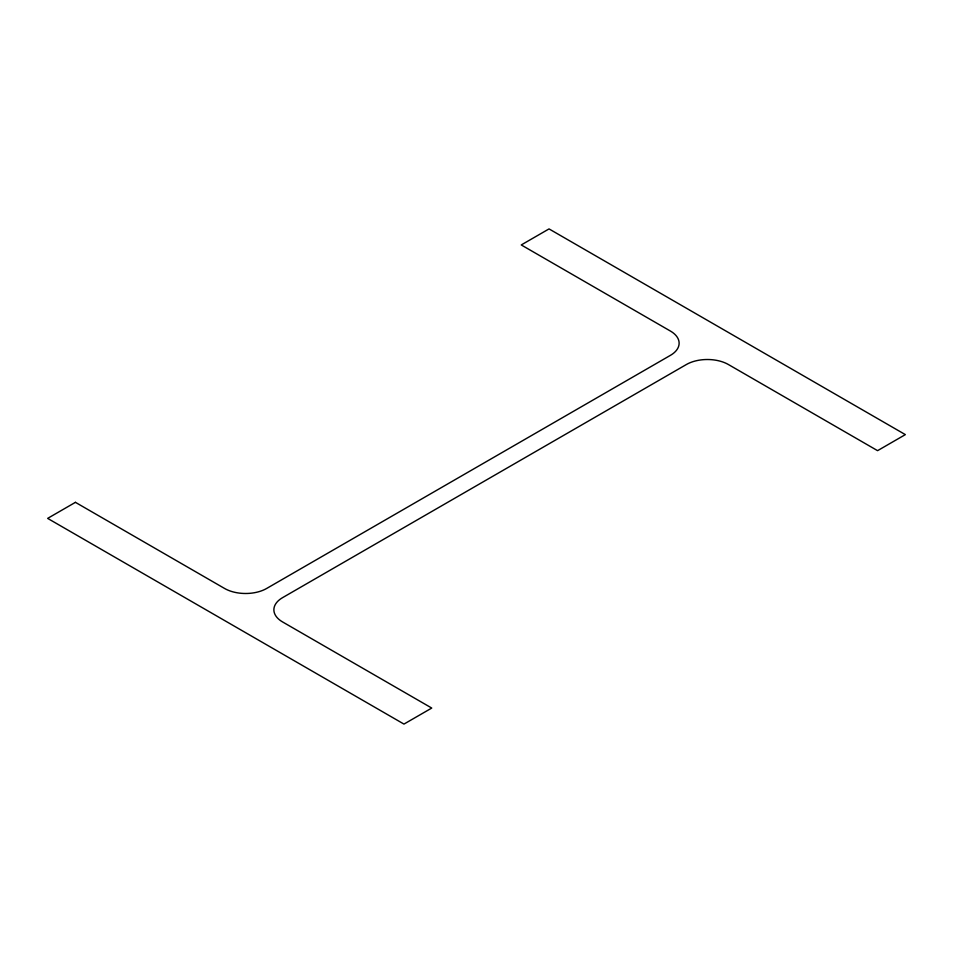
<?xml version="1.0" encoding="UTF-8"?>
<svg xmlns="http://www.w3.org/2000/svg" width="953" height="953" viewBox="0 0 953 953"><rect width="100%" height="100%" fill="white"/><g stroke="black" fill="none" stroke-linecap="round" stroke-linejoin="round"><path stroke-width="1.43" d="M75.43 502.338L47.65 518.384L403.965 724.089L431.745 708.055L282.6 621.952A29.769 17.19 0 0 1 282.6 597.638L686.327 364.546A29.769 17.19 0 0 1 728.437 364.546L877.57 450.662L905.35 434.616L549.035 228.911L521.255 244.945L670.4 331.048A29.769 17.19 0 0 1 670.4 355.362L266.673 588.454A29.769 17.19 0 0 1 224.563 588.454L75.43 502.338"/></g></svg>
